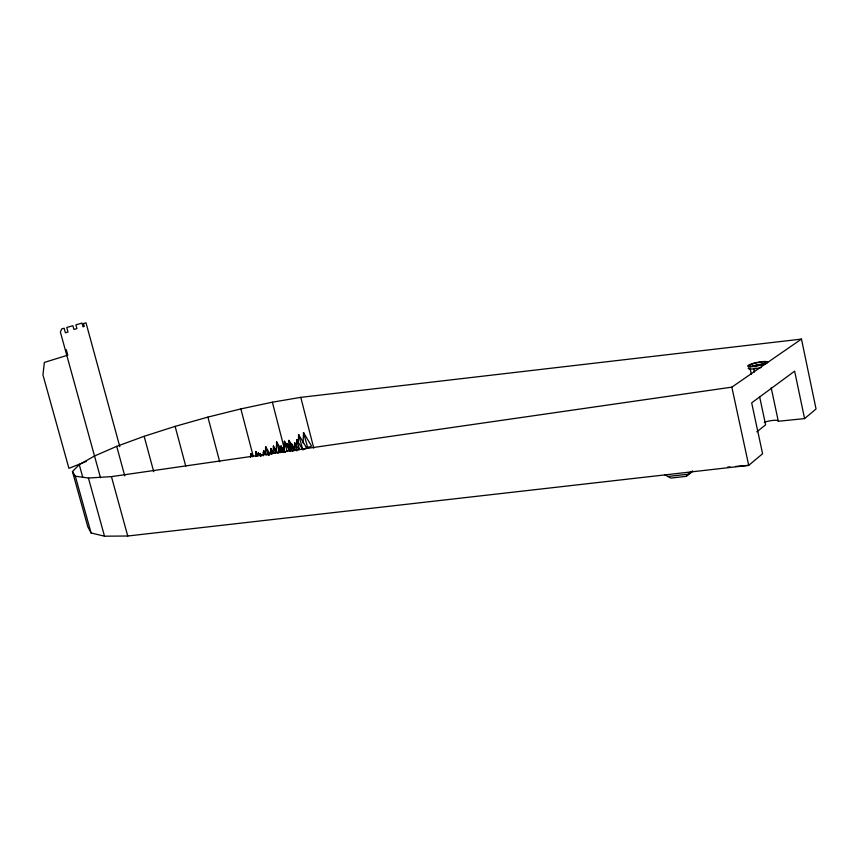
<?xml version="1.0" encoding="UTF-8"?>
<svg xmlns="http://www.w3.org/2000/svg" width="859" height="859" viewBox="0 0 859 859"><rect width="100%" height="100%" fill="white"/><g stroke="black" fill="none" stroke-linecap="round" stroke-linejoin="round"><path stroke-width="1.29" d="M250.538 457.396L250.667 453.627L252.61 456.827M255.714 456.505L255.885 451.501L258.473 455.753M258.409 455.549L258.495 453.026L259.794 455.173M260.105 456.065L260.202 453.509L261.512 455.678M263.23 455.861L263.359 452.049L264.035 454.508M263.595 454.669L263.724 450.889L266.311 455.173M265.324 454.722L265.603 446.68L269.747 453.52M270.617 453.595L270.789 448.548L273.387 452.843M271.09 454.003L271.186 451.447L272.496 453.616M273.151 453.52L273.409 446.046L277.629 453.004M276.233 452.521L276.609 441.902L282.751 452.07M278.413 453.004L278.595 447.936L281.204 452.253M280.829 450.792L281 445.982L283.47 450.073M282.826 451.931L282.955 448.28L285.446 452.414M283.76 450.728L283.985 444.737L284.619 447.056M284.018 451.931L284.404 441.247L290.578 451.48M286.777 445.842L286.863 443.459L290.31 449.182M288.624 450.191L288.978 440.377L294.068 448.838M291.555 450.127L291.781 444.103L295.485 450.256M294.39 450.03L294.658 442.814L298.964 449.976M296.495 447.217L296.763 439.722L302.518 449.289M298.309 442.492L298.599 434.59L306.684 448.044L302.851 449.848L298.599 434.59L299.2 437.134M303.098 443.094L303.495 432.592L311.538 446.014L307.726 447.797L303.495 432.592L304.075 435.137M804.582 418.591L794.629 371.142L751.679 402.86L762.588 453.745L748.715 465.363L127.744 536.016L104.508 536.188L91.086 532.967L87.822 526.835L72.457 471.559L79.243 464.612L94.511 455.989L116.706 446.347L144.151 436.297L175.118 426.375L207.91 417.098L240.864 408.905L272.367 402.195L300.79 397.352L801.479 339.09L816.05 408.981L804.582 418.591L778.308 421.264A8.332 1.739 -10.5 0 0 773.54 420.352A8.332 1.739 -10.5 0 0 764.263 422.37M664.93 474.898L670.847 478.076L686.212 476.348L690.539 471.978M756.758 431.852L765.616 424.84L759.581 396.547M686.212 476.348L692.408 471.548M692.59 470.893L688.37 474.168L667.883 476.487M72.457 471.559L75.324 476.208L88.423 478.023L111.445 476.627L731.847 387.141L801.479 339.09M308.08 446.948L306.362 447.41M86.351 461.401L68.935 468.338L42.95 374.9L44.367 362.423L67.775 355.154L66.25 349.634M727.541 467.113L730.182 466.899M735.476 466.458L748.715 465.363L731.847 387.141M269.35 455.098L268.029 452.918L268.706 455.399M289.365 447.764L288.796 445.359L292.511 451.533M299.447 449.375L296.763 439.722L297.343 442.181M296.913 450.943L294.658 442.814L295.217 445.209M79.243 464.612L82.797 477.432M75.324 476.208L91.086 532.967M293.714 451.093L291.781 444.103L292.629 447.7M288.978 440.377L291.298 448.774M288.796 445.359L290.406 451.2M288.141 448.076L286.863 443.459L287.432 445.832M287.26 451.576L284.404 441.247L285.016 443.824M283.921 451.802L282.955 448.28L283.534 450.696M282.6 451.791L281 445.982L281.569 448.377M100.514 477.776L60.388 332.079L61.644 328.965L64.146 328.235L65.402 332.798L68.011 332.036L66.766 327.483L72.918 325.711L73.938 329.459L76.923 328.589L75.893 324.842L81.992 323.081L83.012 326.807L84.257 326.441L83.473 323.553L85.997 322.812L119.788 446.648M88.423 478.023L104.508 536.188M278.595 447.936L279.948 452.843M278.724 449.601L276.609 441.902L277.221 444.457M275.782 451.233L275.138 448.892L275.718 451.297M273.409 446.046L275.395 453.273M272.131 453.434L270.789 448.548L271.39 451.029M271.863 453.917L271.186 451.447L271.788 453.949M267.901 455.055L265.603 446.68L266.236 449.268M111.445 476.627L127.744 536.016M264.722 454.551L263.724 450.889L264.314 453.294M260.868 455.979L260.202 453.509L260.814 456.011M259.16 455.474L258.495 453.026L259.096 455.442M257.206 456.344L255.885 451.501L256.487 453.896M116.706 446.347L124.78 475.918M144.151 436.297L153.729 471.698M175.118 426.375L185.737 466.126M207.91 417.098L219.689 461.734M240.864 408.905L253.19 456.129M272.367 402.195L283.964 447.185M300.79 397.352L313.75 448.13M263.359 452.049L263.971 454.54M283.985 444.737L284.554 447.12M754.352 372.033L753.59 368.5A8.719 1.482 -11.2 0 0 756.167 368.178M751.378 374.384L749.993 367.867A8.375 1.428 -11.2 0 0 750.272 368.318M771.221 387.871L778.308 421.264M752.334 366.514A8.375 1.428 -11.2 0 1 762.889 364.323M761.117 367.555A10.147 1.729 -11.2 0 1 751.389 369.026A10.147 1.729 -11.2 0 1 748.522 367.877M752.946 365.945A10.147 1.729 -11.2 0 1 762.846 363.991M251.322 456.054L250.667 453.627L251.257 456.022M750.959 366.664A10.147 1.707 -11.2 0 0 767.431 362.595A10.147 1.707 -11.2 0 0 754.75 362.981A10.147 1.707 -11.2 0 0 750.959 366.664M750.197 364.903A8.375 1.417 -11.2 0 0 753.096 366.138A8.73 1.471 -11.2 0 0 765.863 362.627A8.375 1.417 -11.2 0 0 759.796 362.262A8.375 1.417 -11.2 0 0 750.197 364.903"/></g></svg>
